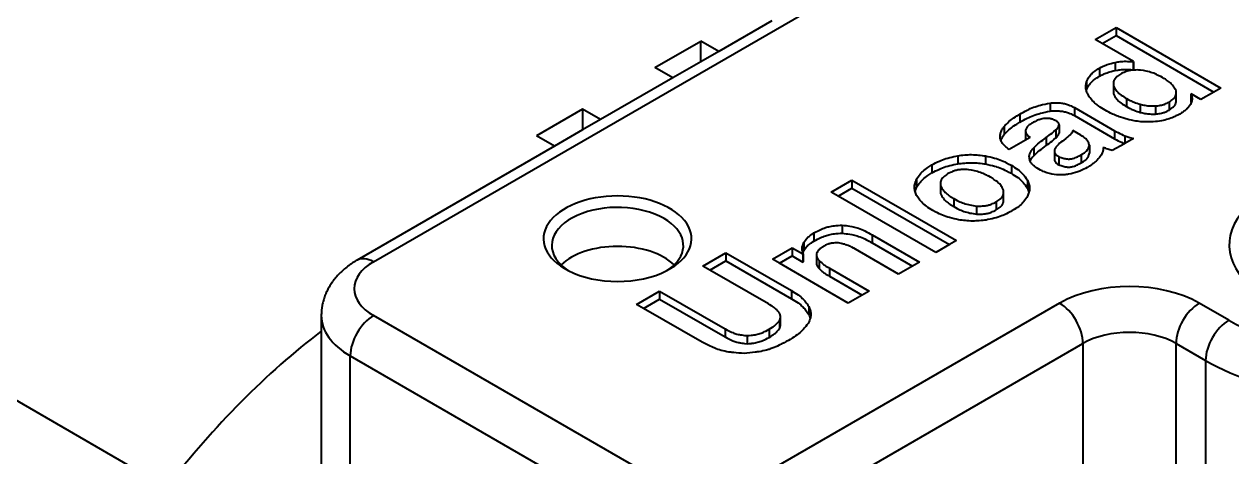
# Model space of a CAD drawing. Header units: millimetres. Extents: x 15 to 415, y 5 to 292.
# Drawn here: x 295.28 to 304.46, y 106.76 to 110.05 of the extents above; entities that cross this region are included whole.
import ezdxf

# ---------------------------------------------------------------- set-up
doc = ezdxf.new("R2010")
doc.units = ezdxf.units.MM
doc.layers.add('Geometries', color=7, linetype='Continuous')

msp = doc.modelspace()

# ---------------------------------------------------------------- linework, layer by layer
at = {"layer": 'Geometries', "linetype": 'Continuous', "lineweight": 40}
for p, q in [((297.9385, 108.24), (302.4293, 110.8327)), ((300.9647, 110.0717), (300.561, 109.8386)), ((303.4212, 109.9285), (303.5794, 110.0199)), ((303.5794, 110.0199), (304.3749, 109.5606)), ((303.5794, 110.0199), (303.5794, 109.9586)), ((300.0757, 109.7156), (300.4248, 109.9172)), ((300.4248, 109.76), (300.4248, 109.9172)), ((300.561, 109.8386), (300.4248, 109.9172)), ((303.4742, 109.8979), (303.4212, 109.9285)), ((303.4742, 109.8979), (303.5794, 109.9586)), ((303.5794, 109.9586), (304.3218, 109.53)), ((300.561, 109.8386), (300.4248, 109.76)), ((303.7109, 109.7613), (303.4742, 109.8979)), ((300.4248, 109.76), (300.2118, 109.637)), ((303.5738, 109.7555), (303.5738, 109.6943)), ((303.7086, 109.76), (303.7109, 109.7613)), ((303.7086, 109.76), (303.7086, 109.6988)), ((303.7109, 109.7613), (303.7109, 109.7)), ((300.2118, 109.637), (299.6634, 109.3204)), ((300.2118, 109.637), (300.0757, 109.7156)), ((303.4524, 109.7111), (303.4524, 109.6499)), ((303.7086, 109.6988), (303.7109, 109.7)), ((303.3539, 109.5413), (303.3549, 109.5466)), ((303.3549, 109.6079), (303.3549, 109.5466)), ((303.5592, 109.594), (303.5592, 109.5328)), ((303.5599, 109.5783), (303.5599, 109.544)), ((303.5599, 109.544), (303.5599, 109.517)), ((304.3749, 109.5606), (304.3218, 109.53)), ((303.3785, 109.4916), (303.3761, 109.4947)), ((303.6585, 109.4802), (303.6585, 109.4189)), ((303.9827, 109.4538), (303.9827, 109.3926)), ((304.0358, 109.463), (304.0358, 109.5242)), ((304.1509, 109.5162), (304.1487, 109.5149)), ((304.1487, 109.5149), (304.1487, 109.4537)), ((304.1487, 109.4537), (304.1502, 109.4491)), ((304.2245, 109.4738), (304.1509, 109.5162)), ((304.3218, 109.53), (304.2245, 109.4738)), ((299.5273, 109.399), (299.1775, 109.197)), ((299.6634, 109.3204), (299.5273, 109.399)), ((299.5273, 109.399), (299.5273, 109.2418)), ((302.8474, 109.3618), (302.8474, 109.3006)), ((303.078, 109.4467), (303.078, 109.3855)), ((303.263, 109.4126), (303.5682, 109.2364)), ((303.263, 109.4126), (303.263, 109.3514)), ((303.7638, 109.4368), (303.7638, 109.3755)), ((303.8791, 109.4242), (303.8791, 109.363)), ((299.6634, 109.3204), (299.5273, 109.2418)), ((302.7287, 109.2676), (302.7287, 109.2064)), ((303.1465, 109.2798), (303.1465, 109.2186)), ((303.263, 109.3514), (303.5682, 109.1752)), ((303.6967, 109.3158), (303.6802, 109.3191)), ((299.3136, 109.1184), (299.1775, 109.197)), ((299.5273, 109.2418), (299.3136, 109.1184)), ((302.8908, 109.2403), (302.8908, 109.179)), ((302.9265, 109.1849), (302.8926, 109.1654)), ((303.0401, 109.1785), (303.0479, 109.1843)), ((303.0479, 109.1843), (303.0479, 109.1231)), ((303.122, 109.2425), (303.122, 109.1813)), ((303.312, 109.2017), (303.2507, 109.237)), ((303.5682, 109.2364), (303.5682, 109.1752)), ((303.6451, 109.1978), (303.6451, 109.1393)), ((303.7109, 109.1772), (303.6451, 109.1393)), ((299.3136, 109.1184), (297.8135, 108.2523)), ((302.8926, 109.1654), (302.7683, 109.0936)), ((302.9543, 109.1058), (302.9543, 109.0446)), ((303.3766, 109.127), (303.3766, 109.0658)), ((303.6425, 109.1377), (303.5504, 109.0846)), ((303.6451, 109.1393), (303.6425, 109.1377)), ((302.3767, 109.0463), (302.3767, 108.9851)), ((302.5878, 109.0447), (302.5878, 108.9835)), ((303.1109, 109.0753), (303.1109, 109.014)), ((303.1438, 109.0389), (303.1438, 108.9777)), ((303.3142, 109.0524), (303.3142, 108.9912)), ((302.1811, 108.9772), (302.1811, 108.9159)), ((302.7839, 108.9739), (302.7839, 108.9127)), ((303.361, 108.9572), (303.3602, 108.9568)), ((301.4146, 108.77), (301.5728, 108.8614)), ((301.5728, 108.8614), (302.3683, 108.4021)), ((301.5728, 108.8614), (301.5728, 108.8001)), ((302.0625, 108.8649), (302.0625, 108.8037)), ((302.2455, 108.833), (302.2455, 108.7718)), ((302.2458, 108.8209), (302.2458, 108.7803)), ((302.9064, 108.8601), (302.9064, 108.7989)), ((301.4676, 108.7394), (301.4146, 108.77)), ((301.4676, 108.7394), (301.5728, 108.8001)), ((302.2101, 108.3108), (301.4676, 108.7394)), ((301.5728, 108.8001), (302.3153, 108.3715)), ((302.2458, 108.7803), (302.2458, 108.7596)), ((302.346, 108.7212), (302.346, 108.6599)), ((302.7256, 108.7122), (302.7256, 108.7735)), ((302.5182, 108.6636), (302.5182, 108.6023)), ((302.6691, 108.6954), (302.6691, 108.6342)), ((302.7883, 108.6266), (302.7792, 108.6218)), ((302.6061, 108.5605), (302.5934, 108.5578)), ((301.2843, 108.4593), (301.2843, 108.3981)), ((301.4993, 108.5192), (301.4993, 108.4579)), ((301.7266, 108.4458), (302.0853, 108.2387)), ((301.7266, 108.4458), (301.7266, 108.3846)), ((301.2068, 108.3857), (301.2068, 108.3245)), ((301.7266, 108.3846), (302.0323, 108.2081)), ((302.3153, 108.3715), (302.2101, 108.3108)), ((302.3683, 108.4021), (302.3153, 108.3715)), ((300.4409, 108.2078), (300.6158, 108.3088)), ((300.6158, 108.3088), (301.1138, 108.0213)), ((300.6158, 108.3088), (300.6158, 108.2476)), ((300.969, 108.2593), (301.1194, 108.3461)), ((301.022, 108.2287), (300.969, 108.2593)), ((301.022, 108.2287), (301.1194, 108.2849)), ((301.1194, 108.3461), (301.1996, 108.2998)), ((301.1194, 108.3461), (301.1194, 108.2849)), ((301.1194, 108.2849), (301.1996, 108.2386)), ((301.1996, 108.2998), (301.2029, 108.3018)), ((301.1996, 108.2998), (301.1996, 108.2386)), ((301.2029, 108.3018), (301.2008, 108.3088)), ((301.2029, 108.3018), (301.2029, 108.2405)), ((301.3036, 108.2913), (301.3036, 108.23)), ((301.9271, 108.1474), (301.6007, 108.3358)), ((300.4939, 108.1772), (300.4409, 108.2078)), ((300.4939, 108.1772), (300.6158, 108.2476)), ((300.9389, 107.9203), (300.4939, 108.1772)), ((300.6158, 108.2476), (301.1138, 107.9601)), ((301.545, 107.9267), (301.022, 108.2287)), ((301.1996, 108.2386), (301.2029, 108.2405)), ((301.3233, 108.2497), (301.3233, 108.1884)), ((301.4035, 108.1911), (301.7032, 108.0181)), ((301.4035, 108.1911), (301.4035, 108.1299)), ((302.0323, 108.2081), (301.9271, 108.1474)), ((302.0853, 108.2387), (302.0323, 108.2081)), ((293.5666, 108.1452), (296.3669, 106.5284)), ((301.4035, 108.1299), (301.6501, 107.9875)), ((299.9373, 107.9171), (300.1122, 108.0181)), ((300.1122, 108.0181), (300.6102, 107.7305)), ((300.1122, 108.0181), (300.1122, 107.9568)), ((301.1138, 108.0213), (301.1138, 107.9601)), ((301.6501, 107.9875), (301.545, 107.9267)), ((301.7032, 108.0181), (301.6501, 107.9875)), ((299.9903, 107.8865), (299.9373, 107.9171)), ((299.9903, 107.8865), (300.1122, 107.9568)), ((300.1122, 107.9568), (300.6102, 107.6693)), ((303.151, 107.9257), (300.8169, 106.5781)), ((301.2458, 107.9007), (301.2458, 107.8395)), ((304.4362, 107.7961), (304.2117, 107.9257)), ((297.542, 107.8317), (297.542, 107.7143)), ((300.1098, 106.5781), (297.9385, 107.8317)), ((300.4353, 107.6296), (299.9903, 107.8865)), ((301.0307, 107.7617), (301.0307, 107.8229)), ((297.542, 107.7143), (297.542, 106.1864)), ((300.6102, 107.7305), (300.6102, 107.6693)), ((300.9433, 107.7273), (300.9433, 107.6661)), ((301.0224, 107.7936), (301.0224, 107.7324)), ((301.2402, 107.772), (301.2338, 107.7636)), ((301.2424, 107.7768), (301.2402, 107.772)), ((300.7784, 107.6791), (300.7784, 107.6179)), ((300.9937, 106.2719), (303.3278, 107.6195)), ((303.3278, 107.6195), (303.3278, 104.6043)), ((304.0349, 107.6195), (304.2594, 107.4899)), ((304.0349, 104.9252), (304.0349, 107.6195)), ((297.7617, 107.5255), (299.933, 106.2719)), ((297.7617, 103.3091), (297.7617, 107.5255)), ((304.2594, 107.4899), (304.2594, 104.7956))]:
    msp.add_line(p, q, dxfattribs=at)
at = {"layer": 'Geometries', "linetype": 'Continuous', "lineweight": 40, "flags": 128}
for points in [[(303.4524, 109.7111), (303.4663, 109.7183), (303.4806, 109.7254), (303.4879, 109.7288), (303.4953, 109.7321), (303.503, 109.7352), (303.5109, 109.7382), (303.5209, 109.7415), (303.5312, 109.7446), (303.5416, 109.7475), (303.5577, 109.7516), (303.5738, 109.7555)], [(303.5738, 109.7555), (303.5919, 109.7583), (303.601, 109.7596), (303.6102, 109.7608), (303.6209, 109.762), (303.6318, 109.7629), (303.6427, 109.7634), (303.6539, 109.7635), (303.6652, 109.7632), (303.6764, 109.7626), (303.6926, 109.7614), (303.7086, 109.76)], [(303.3549, 109.6079), (303.3598, 109.6183), (303.365, 109.6287), (303.3688, 109.6356), (303.3729, 109.6425), (303.3774, 109.6492), (303.3825, 109.6558), (303.3881, 109.6623), (303.3943, 109.6686), (303.4012, 109.6749), (303.4086, 109.6809), (303.4163, 109.6868), (303.4251, 109.693), (303.434, 109.6991), (303.4432, 109.7051), (303.4524, 109.7111)], [(303.3549, 109.5466), (303.3598, 109.5571), (303.365, 109.5675), (303.3688, 109.5744), (303.3729, 109.5812), (303.3774, 109.588), (303.3825, 109.5946), (303.3881, 109.6011), (303.3943, 109.6074), (303.4012, 109.6136), (303.4086, 109.6197), (303.4163, 109.6256), (303.4251, 109.6318), (303.434, 109.6379), (303.4432, 109.6439), (303.4524, 109.6499)], [(303.4524, 109.6499), (303.4663, 109.6571), (303.4806, 109.6642), (303.4879, 109.6676), (303.4953, 109.6708), (303.503, 109.674), (303.5109, 109.6769), (303.5209, 109.6803), (303.5312, 109.6834), (303.5416, 109.6863), (303.5577, 109.6904), (303.5738, 109.6943)], [(303.6128, 109.6661), (303.6048, 109.6605), (303.5969, 109.6549), (303.5893, 109.6492), (303.5838, 109.6447), (303.5787, 109.6401), (303.574, 109.6353), (303.5698, 109.6304), (303.5672, 109.6265), (303.5649, 109.6225), (303.5631, 109.6184), (303.5617, 109.6142), (303.5606, 109.6099), (303.5599, 109.6056), (303.5593, 109.5988), (303.5592, 109.594)], [(303.5738, 109.6943), (303.5919, 109.6971), (303.601, 109.6984), (303.6102, 109.6996), (303.6209, 109.7008), (303.6318, 109.7017), (303.6427, 109.7022), (303.6539, 109.7023), (303.6652, 109.702), (303.6764, 109.7014), (303.6926, 109.7002), (303.7086, 109.6988)], [(303.6548, 109.685), (303.6501, 109.6832), (303.6405, 109.6792), (303.6311, 109.6749), (303.6219, 109.6705), (303.6128, 109.6661)], [(303.7654, 109.697), (303.7529, 109.6973), (303.7404, 109.6975), (303.7279, 109.6974), (303.7184, 109.6972), (303.7089, 109.6966), (303.6995, 109.6958), (303.6902, 109.6946), (303.6832, 109.6933), (303.6763, 109.6917), (303.6696, 109.6899), (303.663, 109.6879), (303.6564, 109.6856), (303.6548, 109.685)], [(303.9326, 109.6397), (303.9188, 109.6471), (303.9049, 109.6544), (303.8955, 109.6591), (303.8858, 109.6637), (303.8758, 109.6681), (303.8656, 109.6723), (303.855, 109.6761), (303.8441, 109.6797), (303.8326, 109.683), (303.8208, 109.6859), (303.8089, 109.6886), (303.7981, 109.6908), (303.7872, 109.6929), (303.7654, 109.697)], [(304.0351, 109.5407), (304.0294, 109.551), (304.0235, 109.5612), (304.0192, 109.568), (304.0145, 109.5748), (304.0094, 109.5814), (304.0041, 109.5875), (303.9982, 109.5935), (303.9918, 109.5993), (303.985, 109.6049), (303.9776, 109.6105), (303.9699, 109.616), (303.9619, 109.6213), (303.9538, 109.6266), (303.9432, 109.6332), (303.9326, 109.6397)], [(303.3501, 109.5676), (303.3502, 109.572), (303.3507, 109.5792), (303.3514, 109.5864), (303.353, 109.5971), (303.3549, 109.6079)], [(303.3539, 109.5413), (303.3533, 109.5434), (303.3517, 109.5505), (303.3506, 109.5577), (303.3502, 109.5649), (303.3501, 109.5676)], [(303.3602, 109.5248), (303.3582, 109.5293), (303.3555, 109.5363), (303.3539, 109.5413)], [(303.5592, 109.594), (303.5593, 109.592), (303.5595, 109.5851), (303.5599, 109.5783)], [(303.5599, 109.5783), (303.5652, 109.5679), (303.5709, 109.5576), (303.575, 109.5507), (303.5795, 109.544), (303.5844, 109.5373), (303.5895, 109.5313), (303.5951, 109.5255), (303.6012, 109.5199), (303.6077, 109.5144), (303.6172, 109.5071), (303.6273, 109.5001), (303.6377, 109.4932), (303.648, 109.4867), (303.6585, 109.4802)], [(303.3761, 109.4947), (303.3703, 109.505), (303.3648, 109.5153), (303.3614, 109.5223), (303.3602, 109.5248)], [(303.4958, 109.3914), (303.4832, 109.3994), (303.4706, 109.4074), (303.4583, 109.4156), (303.4464, 109.424), (303.4392, 109.4293), (303.4323, 109.4347), (303.4257, 109.4403), (303.4194, 109.4459), (303.4133, 109.4518), (303.4076, 109.4577), (303.3992, 109.4668), (303.3913, 109.476), (303.3836, 109.4853), (303.3785, 109.4916)], [(303.5592, 109.5328), (303.5593, 109.5307), (303.5595, 109.5239), (303.5599, 109.517)], [(303.5599, 109.517), (303.5652, 109.5067), (303.5709, 109.4963), (303.575, 109.4895), (303.5795, 109.4827), (303.5844, 109.4761), (303.5895, 109.4701), (303.5951, 109.4643), (303.6012, 109.4586), (303.6077, 109.4531), (303.6172, 109.4459), (303.6273, 109.4388), (303.6377, 109.432), (303.648, 109.4254), (303.6585, 109.4189)], [(303.6585, 109.4802), (303.6723, 109.4728), (303.6863, 109.4657), (303.6935, 109.4622), (303.7009, 109.4589), (303.7085, 109.4556), (303.7162, 109.4526), (303.7278, 109.4483), (303.7396, 109.4444), (303.7517, 109.4405), (303.7638, 109.4368)], [(303.8791, 109.4242), (303.8883, 109.4253), (303.8975, 109.4264), (303.9066, 109.4277), (303.9156, 109.4291), (303.9245, 109.4309), (303.9332, 109.433), (303.9389, 109.4347), (303.9444, 109.4365), (303.9498, 109.4385), (303.9584, 109.4421), (303.9666, 109.4459), (303.9747, 109.4498), (303.9827, 109.4538)], [(303.9827, 109.4538), (303.9907, 109.4593), (303.9986, 109.4649), (304.0063, 109.4707), (304.0118, 109.4751), (304.0169, 109.4798), (304.0216, 109.4846), (304.0257, 109.4895), (304.0283, 109.4933), (304.0305, 109.4973), (304.0322, 109.5013), (304.0336, 109.5054), (304.0346, 109.5096), (304.0351, 109.5127)], [(303.9827, 109.3926), (303.9907, 109.3981), (303.9986, 109.4037), (304.0063, 109.4094), (304.0118, 109.4139), (304.0169, 109.4185), (304.0216, 109.4233), (304.0257, 109.4283), (304.0283, 109.4321), (304.0305, 109.436), (304.0322, 109.44), (304.0336, 109.4442), (304.0346, 109.4484), (304.0352, 109.4526), (304.0358, 109.4593), (304.0358, 109.463)], [(304.0358, 109.5242), (304.0358, 109.5272), (304.0355, 109.5339), (304.0351, 109.5407)], [(304.0351, 109.5127), (304.0352, 109.5139), (304.0358, 109.5205), (304.0358, 109.5242)], [(304.1487, 109.5149), (304.1508, 109.5083), (304.1528, 109.5017), (304.1545, 109.4951), (304.1558, 109.4885), (304.1566, 109.4819), (304.1567, 109.478)], [(304.1567, 109.478), (304.1566, 109.4754), (304.1559, 109.4688), (304.1545, 109.4622), (304.1526, 109.4557), (304.1502, 109.4492), (304.1502, 109.4491)], [(302.7287, 109.2676), (302.7376, 109.2771), (302.7467, 109.2866), (302.7561, 109.296), (302.7659, 109.3052), (302.7747, 109.3128), (302.784, 109.3202), (302.7938, 109.3275), (302.804, 109.3345), (302.8146, 109.3415), (302.8254, 109.3483), (302.8474, 109.3618)], [(302.8474, 109.3618), (302.8615, 109.3697), (302.8757, 109.3775), (302.89, 109.3852), (302.9046, 109.3926), (302.9162, 109.3983), (302.9281, 109.4037), (302.9402, 109.4089), (302.9526, 109.4139), (302.9655, 109.4186), (302.9789, 109.4229), (302.9926, 109.427), (303.0065, 109.4307), (303.0207, 109.4342), (303.0397, 109.4386), (303.0588, 109.4427), (303.078, 109.4467)], [(302.8474, 109.3006), (302.8615, 109.3085), (302.8757, 109.3163), (302.89, 109.3239), (302.9046, 109.3314), (302.9162, 109.337), (302.9281, 109.3425), (302.9402, 109.3477), (302.9526, 109.3526), (302.9655, 109.3573), (302.9789, 109.3617), (302.9926, 109.3657), (303.0065, 109.3695), (303.0207, 109.373), (303.0397, 109.3773), (303.0588, 109.3815), (303.078, 109.3855)], [(303.078, 109.4467), (303.0902, 109.4473), (303.1025, 109.4477), (303.1147, 109.448), (303.127, 109.4481), (303.1392, 109.4479), (303.1476, 109.4476), (303.1559, 109.447), (303.1641, 109.4461), (303.1723, 109.445), (303.1803, 109.4436), (303.1881, 109.4419), (303.196, 109.4399), (303.2036, 109.4376), (303.2111, 109.4351), (303.2183, 109.4324), (303.228, 109.4286), (303.2374, 109.4245), (303.2467, 109.4203), (303.263, 109.4126)], [(303.078, 109.3855), (303.0902, 109.386), (303.1025, 109.3865), (303.1147, 109.3868), (303.127, 109.3869), (303.1392, 109.3867), (303.1476, 109.3863), (303.1559, 109.3857), (303.1641, 109.3849), (303.1723, 109.3838), (303.1803, 109.3824), (303.1881, 109.3807), (303.196, 109.3786), (303.2036, 109.3763), (303.2111, 109.3739), (303.2183, 109.3712), (303.228, 109.3673), (303.2374, 109.3633), (303.2467, 109.3591), (303.263, 109.3514)], [(303.6548, 109.3261), (303.6465, 109.3285), (303.6298, 109.3334), (303.6133, 109.3386), (303.6026, 109.3422), (303.5922, 109.3459), (303.5819, 109.3498), (303.5718, 109.3539), (303.5619, 109.3582), (303.5522, 109.3626), (303.5378, 109.3696), (303.5236, 109.3768), (303.5097, 109.3841), (303.4958, 109.3914)], [(303.6585, 109.4189), (303.6723, 109.4116), (303.6863, 109.4044), (303.6935, 109.401), (303.7009, 109.3976), (303.7085, 109.3944), (303.7162, 109.3913), (303.7278, 109.3871), (303.7396, 109.3831), (303.7517, 109.3793), (303.7638, 109.3755)], [(303.7638, 109.4368), (303.7812, 109.4327), (303.79, 109.4308), (303.7988, 109.4291), (303.8079, 109.4275), (303.8172, 109.4262), (303.8265, 109.4253), (303.8362, 109.4246), (303.8459, 109.4242), (303.8556, 109.4241), (303.8673, 109.4241), (303.8791, 109.4242)], [(303.7638, 109.3755), (303.7812, 109.3715), (303.79, 109.3696), (303.7988, 109.3678), (303.8079, 109.3663), (303.8172, 109.365), (303.8265, 109.364), (303.8362, 109.3634), (303.8459, 109.363), (303.8556, 109.3629), (303.8673, 109.3629), (303.8791, 109.363)], [(303.8791, 109.363), (303.8883, 109.364), (303.8975, 109.3652), (303.9066, 109.3664), (303.9156, 109.3679), (303.9245, 109.3697), (303.9332, 109.3718), (303.9389, 109.3735), (303.9444, 109.3753), (303.9498, 109.3773), (303.9584, 109.3808), (303.9666, 109.3846), (303.9747, 109.3886), (303.9827, 109.3926)], [(304.0629, 109.3625), (304.0489, 109.3553), (304.0347, 109.3482), (304.0251, 109.3436), (304.0152, 109.3391), (304.0052, 109.3348), (303.9948, 109.3307), (303.9841, 109.3269), (303.9731, 109.3235), (303.9615, 109.3203), (303.9497, 109.3175), (303.9376, 109.3149), (303.9234, 109.3122), (303.9091, 109.3098), (303.8947, 109.3074), (303.8802, 109.3052)], [(304.1145, 109.3992), (304.1124, 109.3973), (304.107, 109.3926), (304.1013, 109.3881), (304.0953, 109.3837), (304.0891, 109.3793), (304.0827, 109.375), (304.0762, 109.3708), (304.0629, 109.3625)], [(304.1448, 109.4361), (304.1377, 109.4262), (304.1301, 109.4163), (304.1247, 109.4098), (304.1188, 109.4035), (304.1145, 109.3992)], [(304.1502, 109.4491), (304.1476, 109.4426), (304.1448, 109.4361)], [(302.6997, 109.1941), (302.6997, 109.1958), (302.6999, 109.2025), (302.7005, 109.2091), (302.7016, 109.2157), (302.7034, 109.2223), (302.7057, 109.2289), (302.7087, 109.2354), (302.7121, 109.2419), (302.7159, 109.2484), (302.72, 109.2548), (302.7287, 109.2676)], [(302.7287, 109.2064), (302.7376, 109.2159), (302.7467, 109.2254), (302.7561, 109.2348), (302.7659, 109.244), (302.7747, 109.2516), (302.784, 109.259), (302.7938, 109.2662), (302.804, 109.2733), (302.8146, 109.2802), (302.8254, 109.2871), (302.8474, 109.3006)], [(302.9454, 109.2962), (302.939, 109.2923), (302.9327, 109.2883), (302.9265, 109.2842), (302.9205, 109.28), (302.915, 109.2756), (302.9099, 109.2711), (302.9068, 109.2678), (302.904, 109.2645), (302.9016, 109.2611), (302.8984, 109.256), (302.8957, 109.2508), (302.8932, 109.2455), (302.8908, 109.2403)], [(302.9596, 109.3039), (302.9534, 109.3006), (302.9454, 109.2962)], [(303.0362, 109.33), (303.0275, 109.328), (303.0188, 109.326), (303.0102, 109.3239), (303.0017, 109.3215), (302.9956, 109.3197), (302.9897, 109.3176), (302.9838, 109.3154), (302.9782, 109.313), (302.9697, 109.3091), (302.9615, 109.3049), (302.9596, 109.3039)], [(303.1237, 109.3104), (303.1175, 109.3136), (303.1112, 109.3169), (303.1047, 109.3199), (303.0979, 109.3228), (303.0928, 109.3247), (303.0874, 109.3263), (303.0818, 109.3277), (303.076, 109.3287), (303.0696, 109.3295), (303.0631, 109.3299), (303.0565, 109.3302), (303.0499, 109.3302), (303.0433, 109.3301), (303.0362, 109.33)], [(303.122, 109.2425), (303.1266, 109.2469), (303.131, 109.2514), (303.135, 109.2559), (303.1386, 109.2607), (303.1412, 109.2653), (303.1433, 109.2701), (303.145, 109.2749), (303.1465, 109.2798)], [(303.1465, 109.2798), (303.146, 109.2838), (303.1452, 109.2877), (303.1444, 109.2904), (303.1432, 109.293), (303.1418, 109.2955), (303.1402, 109.2975), (303.1384, 109.2995), (303.1363, 109.3014), (303.134, 109.3032), (303.129, 109.3069), (303.1237, 109.3104)], [(303.6802, 109.3191), (303.6633, 109.3237), (303.6548, 109.3261)], [(303.7851, 109.3036), (303.7802, 109.3039), (303.7678, 109.3049), (303.7555, 109.3062), (303.743, 109.3079), (303.7305, 109.3098), (303.7182, 109.3119), (303.7059, 109.3141), (303.6967, 109.3158)], [(303.8802, 109.3052), (303.8615, 109.3043), (303.8428, 109.3034), (303.8303, 109.3031), (303.8178, 109.3029), (303.8053, 109.3029), (303.7927, 109.3032), (303.7851, 109.3036)], [(302.7003, 109.1759), (302.6998, 109.1859), (302.6997, 109.1941)], [(302.7046, 109.1646), (302.7037, 109.1667), (302.7003, 109.1759)], [(302.7045, 109.1646), (302.7057, 109.1676), (302.7087, 109.1742), (302.7121, 109.1806), (302.7159, 109.1871), (302.72, 109.1936), (302.7287, 109.2064)], [(302.8908, 109.2403), (302.8914, 109.2348), (302.8921, 109.2295), (302.8932, 109.224), (302.8948, 109.2187), (302.8963, 109.2152), (302.8983, 109.2117), (302.9006, 109.2083), (302.9034, 109.205), (302.9065, 109.2017), (302.9099, 109.1984), (302.9139, 109.195), (302.918, 109.1916), (302.9265, 109.1849)], [(302.8908, 109.179), (302.8914, 109.1736), (302.8921, 109.1682), (302.8926, 109.1654)], [(302.9543, 109.1058), (302.9648, 109.116), (302.9754, 109.1262), (302.9864, 109.1363), (302.9979, 109.1462), (303.01, 109.1559), (303.0224, 109.1654), (303.0351, 109.1749), (303.0401, 109.1785)], [(303.0479, 109.1843), (303.0596, 109.1928), (303.0711, 109.2013), (303.0824, 109.2099), (303.0935, 109.2187), (303.1079, 109.2305), (303.122, 109.2425)], [(303.0479, 109.1231), (303.0596, 109.1316), (303.0711, 109.1401), (303.0824, 109.1487), (303.0935, 109.1574), (303.1079, 109.1693), (303.122, 109.1813)], [(303.122, 109.1813), (303.1265, 109.1856), (303.1309, 109.1901), (303.1349, 109.1946), (303.1384, 109.1992), (303.1412, 109.2039), (303.1433, 109.2087), (303.145, 109.2136), (303.1465, 109.2186)], [(303.2334, 109.2084), (303.2236, 109.1992), (303.2134, 109.1901), (303.206, 109.1839), (303.1984, 109.1778), (303.1827, 109.1656)], [(303.2507, 109.237), (303.2496, 109.2332), (303.2484, 109.2295), (303.2468, 109.2257), (303.2448, 109.222), (303.2424, 109.2185), (303.2396, 109.2151), (303.2366, 109.2118), (303.2334, 109.2084)], [(303.3603, 109.1642), (303.3581, 109.1668), (303.354, 109.1712), (303.3494, 109.1755), (303.3438, 109.1801), (303.3379, 109.1846), (303.3317, 109.189), (303.3219, 109.1954), (303.312, 109.2017)], [(303.5682, 109.2364), (303.5817, 109.2289), (303.5954, 109.2215), (303.6074, 109.2153), (303.6198, 109.2093), (303.6324, 109.2035), (303.6451, 109.1978)], [(303.5682, 109.1752), (303.5817, 109.1676), (303.5954, 109.1602), (303.6074, 109.1541), (303.6198, 109.1481), (303.6324, 109.1423), (303.6425, 109.1377)], [(303.6451, 109.1978), (303.6526, 109.1947), (303.6602, 109.1916), (303.6679, 109.1886), (303.6759, 109.1859), (303.6843, 109.1834), (303.693, 109.1811), (303.7019, 109.1791), (303.7109, 109.1772)], [(302.7683, 109.0936), (302.7584, 109.1007), (302.7488, 109.108), (302.7426, 109.1129), (302.7366, 109.118), (302.731, 109.1231), (302.7258, 109.1285), (302.7211, 109.134), (302.7171, 109.1396), (302.7134, 109.1455), (302.7103, 109.1515), (302.7075, 109.1576), (302.7046, 109.1646)], [(302.9198, 109.0434), (302.9228, 109.0541), (302.9246, 109.0594), (302.9265, 109.0647), (302.9288, 109.07), (302.9315, 109.0753), (302.9346, 109.0805), (302.9381, 109.0856), (302.9419, 109.0907), (302.9459, 109.0958), (302.9543, 109.1058)], [(302.9543, 109.0446), (302.9648, 109.0548), (302.9754, 109.065), (302.9864, 109.075), (302.9979, 109.0849), (303.01, 109.0946), (303.0224, 109.1042), (303.0351, 109.1137), (303.0479, 109.1231)], [(303.1259, 109.1155), (303.1223, 109.1106), (303.1189, 109.1057), (303.1159, 109.1007), (303.1146, 109.0981), (303.1135, 109.0955), (303.1125, 109.0922), (303.1118, 109.0888), (303.1113, 109.0855), (303.111, 109.0804), (303.1109, 109.0753)], [(303.1827, 109.1656), (303.1714, 109.157), (303.1603, 109.1483), (303.151, 109.1404), (303.1422, 109.1322), (303.134, 109.1239), (303.1259, 109.1155)], [(303.3142, 109.0524), (303.3268, 109.0604), (303.333, 109.0645), (303.339, 109.0687), (303.3447, 109.073), (303.3501, 109.0775), (303.3551, 109.0821), (303.3597, 109.0871), (303.3636, 109.0923), (303.3668, 109.0976), (303.3691, 109.1024), (303.3711, 109.1072), (303.3727, 109.1121), (303.3748, 109.1196), (303.3766, 109.127)], [(303.3766, 109.127), (303.3734, 109.1377), (303.3716, 109.143), (303.3695, 109.1483), (303.3673, 109.153), (303.3647, 109.1577), (303.3617, 109.1622), (303.3603, 109.1642)], [(303.4836, 109.1103), (303.4826, 109.0995), (303.482, 109.0941), (303.4812, 109.0887), (303.4801, 109.0833), (303.4788, 109.078), (303.4771, 109.0726), (303.4751, 109.0673), (303.4722, 109.0613), (303.469, 109.0553), (303.4654, 109.0494), (303.4596, 109.0406), (303.4535, 109.0318)], [(303.5504, 109.0846), (303.5416, 109.0873), (303.5329, 109.0901), (303.5242, 109.093), (303.5157, 109.0961), (303.5074, 109.0994), (303.4994, 109.1029), (303.4914, 109.1066), (303.4836, 109.1103)], [(302.1811, 108.9772), (302.195, 108.9845), (302.209, 108.9917), (302.2232, 108.9987), (302.2378, 109.0056), (302.2495, 109.0107), (302.2616, 109.0155), (302.2741, 109.0201), (302.2869, 109.0244), (302.3014, 109.0286), (302.3161, 109.0326), (302.331, 109.0362), (302.3461, 109.0397), (302.3614, 109.043), (302.3767, 109.0463)], [(302.3767, 109.0463), (302.3899, 109.0479), (302.4031, 109.0494), (302.4164, 109.0508), (302.4296, 109.0521), (302.4428, 109.0531), (302.456, 109.0539), (302.4692, 109.0543), (302.4824, 109.0544), (302.4956, 109.0541), (302.5088, 109.0535), (302.522, 109.0525), (302.5352, 109.0512), (302.5483, 109.0498), (302.5615, 109.0482), (302.5746, 109.0465), (302.5878, 109.0447)], [(302.3767, 108.9851), (302.3899, 108.9866), (302.4031, 108.9882), (302.4164, 108.9896), (302.4296, 108.9908), (302.4428, 108.9919), (302.456, 108.9926), (302.4692, 108.9931), (302.4824, 108.9932), (302.4956, 108.9929), (302.5088, 108.9922), (302.522, 108.9912), (302.5352, 108.99), (302.5483, 108.9885), (302.5615, 108.9869), (302.5746, 108.9852), (302.5878, 108.9835)], [(302.5878, 109.0447), (302.6053, 109.0408), (302.6226, 109.0367), (302.6399, 109.0325), (302.657, 109.0279), (302.6707, 109.0239), (302.6842, 109.0196), (302.6974, 109.0149), (302.7103, 109.0098), (302.7231, 109.0043), (302.7357, 108.9985), (302.742, 108.9955)], [(302.742, 108.9955), (302.7479, 108.9926), (302.766, 108.9833), (302.7839, 108.9739)], [(302.9273, 109.0054), (302.9271, 109.006), (302.9251, 109.0121), (302.9235, 109.0183), (302.9223, 109.0245), (302.9209, 109.034), (302.9198, 109.0434)], [(302.9273, 109.0054), (302.9288, 109.0088), (302.9315, 109.014), (302.9346, 109.0192), (302.9381, 109.0243), (302.9419, 109.0295), (302.9459, 109.0345), (302.9543, 109.0446)], [(302.9596, 108.9665), (302.9559, 108.9694), (302.9495, 108.9749), (302.9445, 108.9796), (302.94, 108.9845), (302.9359, 108.9895), (302.9324, 108.9949), (302.9295, 109.0004), (302.9273, 109.0054)], [(303.1109, 109.0753), (303.1129, 109.07), (303.1152, 109.0648), (303.1173, 109.061), (303.1199, 109.0574), (303.1232, 109.0538), (303.1271, 109.0504), (303.131, 109.0474), (303.1351, 109.0445), (303.1438, 109.0389)], [(303.1109, 109.014), (303.1129, 109.0088), (303.1151, 109.0037), (303.1173, 108.9999), (303.1199, 108.9962), (303.1232, 108.9926), (303.1271, 108.9891), (303.131, 108.9862), (303.1351, 108.9833), (303.1438, 108.9777)], [(303.1438, 109.0389), (303.1529, 109.0358), (303.162, 109.0328), (303.1713, 109.0299), (303.1785, 109.0279), (303.1858, 109.0259), (303.1932, 109.0242), (303.2008, 109.0228), (303.2062, 109.0221), (303.2117, 109.0215), (303.2173, 109.0211), (303.2228, 109.0211), (303.2284, 109.0213), (303.2352, 109.022), (303.242, 109.0231), (303.2485, 109.0245), (303.2548, 109.0262), (303.2629, 109.0288), (303.2707, 109.0317), (303.2783, 109.0348), (303.2856, 109.0381), (303.2953, 109.0427), (303.3048, 109.0476), (303.3142, 109.0524)], [(303.1438, 108.9777), (303.1529, 108.9746), (303.162, 108.9716), (303.1713, 108.9687), (303.1785, 108.9666), (303.1858, 108.9647), (303.1932, 108.963), (303.2008, 108.9616), (303.2062, 108.9608), (303.2117, 108.9602), (303.2173, 108.9599), (303.2228, 108.9598), (303.2284, 108.9601), (303.2352, 108.9607), (303.242, 108.9618), (303.2485, 108.9632), (303.2548, 108.9649), (303.2629, 108.9675), (303.2707, 108.9704), (303.2783, 108.9736), (303.2856, 108.9768), (303.2953, 108.9815), (303.3048, 108.9863), (303.3142, 108.9912)], [(303.3142, 108.9912), (303.3268, 108.9992), (303.333, 109.0033), (303.339, 109.0075), (303.3447, 109.0118), (303.3501, 109.0162), (303.3551, 109.0209), (303.3597, 109.0259), (303.3636, 109.031), (303.3668, 109.0364), (303.3691, 109.0412), (303.3711, 109.046), (303.3727, 109.0509), (303.3748, 109.0583), (303.3766, 109.0658)], [(303.4535, 109.0318), (303.4442, 109.0218), (303.4347, 109.0119), (303.428, 109.0053), (303.421, 108.9989), (303.4136, 108.9926), (303.4076, 108.9879), (303.4014, 108.9834), (303.395, 108.9789), (303.3884, 108.9745), (303.3785, 108.9681)], [(302.0625, 108.8649), (302.069, 108.8751), (302.0757, 108.8852), (302.0827, 108.8952), (302.0903, 108.9051), (302.0967, 108.9127), (302.1036, 108.9201), (302.1111, 108.9273), (302.1192, 108.9344), (302.1287, 108.9419), (302.1386, 108.9492), (302.1489, 108.9563), (302.1649, 108.9668), (302.1811, 108.9772)], [(302.0625, 108.8037), (302.069, 108.8138), (302.0757, 108.824), (302.0827, 108.834), (302.0903, 108.8439), (302.0967, 108.8515), (302.1036, 108.8588), (302.1111, 108.8661), (302.1192, 108.8731), (302.1287, 108.8806), (302.1386, 108.8879), (302.1489, 108.895), (302.1649, 108.9056), (302.1811, 108.9159)], [(302.1811, 108.9159), (302.195, 108.9232), (302.209, 108.9304), (302.2232, 108.9375), (302.2378, 108.9443), (302.2495, 108.9494), (302.2616, 108.9543), (302.2741, 108.9589), (302.2869, 108.9631), (302.3014, 108.9674), (302.3161, 108.9713), (302.331, 108.975), (302.3461, 108.9785), (302.3614, 108.9818), (302.3767, 108.9851)], [(302.2992, 108.9077), (302.2912, 108.9021), (302.2834, 108.8965), (302.2758, 108.8908), (302.2703, 108.8863), (302.2651, 108.8817), (302.2605, 108.8769), (302.2563, 108.872), (302.2537, 108.8681), (302.2515, 108.8642), (302.2497, 108.8602), (302.2482, 108.856), (302.2472, 108.8518), (302.2464, 108.8476), (302.2457, 108.8409), (302.2455, 108.8342), (302.2455, 108.833)], [(302.4602, 108.9402), (302.4477, 108.9406), (302.4353, 108.941), (302.4228, 108.9411), (302.4132, 108.941), (302.4037, 108.9406), (302.3943, 108.9399), (302.3849, 108.9389), (302.378, 108.9378), (302.3712, 108.9365), (302.3646, 108.9349), (302.3579, 108.933), (302.3514, 108.9309), (302.3451, 108.9287), (302.3371, 108.9255), (302.3292, 108.9222), (302.3216, 108.9187), (302.3103, 108.9132), (302.2992, 108.9077)], [(302.5746, 108.9083), (302.5688, 108.9108), (302.5589, 108.9149), (302.5487, 108.9186), (302.5382, 108.9221), (302.5274, 108.9253), (302.5161, 108.9282), (302.5046, 108.931), (302.493, 108.9335), (302.4814, 108.936), (302.4602, 108.9402)], [(302.5838, 108.9041), (302.5787, 108.9065), (302.5746, 108.9083)], [(302.6061, 108.893), (302.5979, 108.8972), (302.5884, 108.9019), (302.5838, 108.9041)], [(302.5878, 108.9835), (302.6053, 108.9795), (302.6226, 108.9755), (302.6399, 108.9712), (302.657, 108.9667), (302.6678, 108.9636)], [(302.6678, 108.9636), (302.6707, 108.9627), (302.6801, 108.9597)], [(302.6801, 108.9597), (302.6842, 108.9584), (302.6974, 108.9536), (302.7103, 108.9486), (302.7231, 108.9431), (302.7357, 108.9373), (302.7479, 108.9313), (302.766, 108.9221), (302.7839, 108.9127)], [(302.7839, 108.9739), (302.7965, 108.966), (302.809, 108.9579), (302.8213, 108.9497), (302.8332, 108.9413), (302.8425, 108.9343), (302.8513, 108.9271), (302.8597, 108.9196), (302.8674, 108.9119), (302.8749, 108.9036), (302.8819, 108.8951), (302.8884, 108.8865), (302.8976, 108.8733), (302.9064, 108.8601)], [(302.7839, 108.9127), (302.7965, 108.9047), (302.809, 108.8967), (302.8213, 108.8885), (302.8332, 108.8801), (302.8425, 108.873), (302.8513, 108.8658), (302.8597, 108.8584), (302.8674, 108.8507), (302.8749, 108.8423), (302.8819, 108.8338), (302.8884, 108.8252), (302.8976, 108.8121), (302.9064, 108.7989)], [(302.9922, 108.9437), (302.9809, 108.9512), (302.9699, 108.9588), (302.9628, 108.964), (302.9596, 108.9665)], [(303.1098, 108.9035), (303.092, 108.907), (303.0832, 108.9089), (303.0745, 108.9108), (303.0643, 108.9134), (303.0544, 108.9162), (303.0448, 108.9193), (303.0353, 108.9229), (303.0262, 108.9268), (303.0174, 108.9309), (303.0047, 108.9372), (302.9922, 108.9437)], [(303.2373, 108.909), (303.2194, 108.9058), (303.2104, 108.9044), (303.2012, 108.9031), (303.192, 108.902), (303.1826, 108.9011), (303.1731, 108.9005), (303.1634, 108.9003), (303.1536, 108.9005), (303.1439, 108.9009), (303.1353, 108.9014), (303.1268, 108.902), (303.1098, 108.9035)], [(303.3602, 108.9568), (303.3475, 108.95), (303.3337, 108.9429), (303.3243, 108.9383), (303.3146, 108.9339), (303.3047, 108.9297), (303.2967, 108.9267), (303.2886, 108.9238), (303.2804, 108.9211), (303.2719, 108.9186), (303.2547, 108.9137), (303.2373, 108.909)], [(303.3785, 108.9681), (303.3748, 108.9658), (303.361, 108.9572)], [(302.0483, 108.8056), (302.0485, 108.8116), (302.0493, 108.8192), (302.0507, 108.8269), (302.0525, 108.8345), (302.0547, 108.8421), (302.0571, 108.8497), (302.0598, 108.8573), (302.0625, 108.8649)], [(302.2455, 108.833), (302.2455, 108.8276), (302.2458, 108.8209)], [(302.2458, 108.8209), (302.251, 108.8105), (302.2565, 108.8001), (302.2606, 108.7933), (302.265, 108.7865), (302.2699, 108.7798), (302.2753, 108.7733), (302.2814, 108.7669), (302.2881, 108.7608), (302.2955, 108.7547), (302.3033, 108.7488), (302.3085, 108.7452)], [(302.6257, 108.8826), (302.6119, 108.8899), (302.6061, 108.893)], [(302.7254, 108.7839), (302.7201, 108.7943), (302.7145, 108.8046), (302.7104, 108.8114), (302.7059, 108.8182), (302.7009, 108.8249), (302.6954, 108.8314), (302.6892, 108.8377), (302.6825, 108.8438), (302.6751, 108.8498), (302.6673, 108.8557), (302.6591, 108.8614), (302.6509, 108.8668), (302.6426, 108.8721), (302.6257, 108.8826)], [(302.9064, 108.8601), (302.9094, 108.8525), (302.9122, 108.8449), (302.9148, 108.8372), (302.9172, 108.8296), (302.9192, 108.822), (302.9208, 108.8144), (302.9218, 108.8068), (302.9222, 108.7992), (302.9222, 108.7988)], [(302.0531, 108.7754), (302.0515, 108.7813), (302.0499, 108.7889), (302.0488, 108.7964), (302.0483, 108.804), (302.0483, 108.8056)], [(302.0531, 108.7754), (302.0547, 108.7808), (302.0571, 108.7885), (302.0598, 108.7961), (302.0625, 108.8037)], [(302.0647, 108.7433), (302.0617, 108.7509), (302.0588, 108.7585), (302.0561, 108.7661), (302.0536, 108.7737), (302.0531, 108.7754)], [(302.1505, 108.654), (302.1504, 108.654), (302.1384, 108.6624), (302.129, 108.6695), (302.12, 108.6768), (302.1116, 108.6844), (302.1037, 108.6922), (302.0963, 108.7004), (302.0893, 108.7088), (302.0828, 108.7173), (302.0736, 108.7303), (302.0647, 108.7433)], [(302.2455, 108.7718), (302.2455, 108.7663), (302.2458, 108.7596)], [(302.2458, 108.7596), (302.251, 108.7492), (302.2565, 108.7389), (302.2606, 108.732), (302.265, 108.7252), (302.2676, 108.7216)], [(302.2676, 108.7216), (302.2699, 108.7186), (302.2753, 108.712), (302.2814, 108.7057), (302.2881, 108.6996), (302.2955, 108.6935), (302.3033, 108.6876), (302.3114, 108.6819), (302.3199, 108.6763), (302.3285, 108.6708), (302.346, 108.6599)], [(302.3085, 108.7452), (302.3114, 108.7431), (302.3199, 108.7375), (302.3285, 108.732), (302.346, 108.7212)], [(302.346, 108.7212), (302.3597, 108.7137), (302.3736, 108.7064), (302.383, 108.7017), (302.3927, 108.6971), (302.4026, 108.6927), (302.4128, 108.6885), (302.4234, 108.6846), (302.4343, 108.681), (302.4458, 108.6777), (302.4576, 108.6748), (302.4697, 108.6722), (302.4817, 108.6698), (302.4938, 108.6677), (302.5182, 108.6636)], [(302.6691, 108.6954), (302.6767, 108.7006), (302.6842, 108.7058), (302.6915, 108.7111), (302.6984, 108.7165), (302.7028, 108.7203), (302.707, 108.7242), (302.7108, 108.7282), (302.7142, 108.7324), (302.7172, 108.7366), (302.7196, 108.7409), (302.7215, 108.7453), (302.7229, 108.7497), (302.724, 108.7541), (302.7247, 108.7585), (302.7253, 108.7646), (302.7254, 108.7665)], [(302.7256, 108.7735), (302.7255, 108.7768), (302.7254, 108.7839)], [(302.7254, 108.7665), (302.7256, 108.7707), (302.7256, 108.7735)], [(302.907, 108.7382), (302.9004, 108.7281), (302.8936, 108.718), (302.8864, 108.708), (302.8787, 108.6981), (302.8722, 108.6904), (302.8651, 108.6829), (302.8574, 108.6756), (302.8491, 108.6685), (302.8397, 108.6612), (302.83, 108.654), (302.8199, 108.647), (302.817, 108.6451)], [(302.9064, 108.7989), (302.9094, 108.7912), (302.9122, 108.7836), (302.9148, 108.776), (302.9172, 108.7684), (302.9173, 108.768)], [(302.9173, 108.768), (302.9152, 108.7611), (302.9126, 108.7534), (302.9098, 108.7458), (302.907, 108.7382)], [(302.9222, 108.7988), (302.9219, 108.7915), (302.9209, 108.7839), (302.9194, 108.7763), (302.9175, 108.7687), (302.9173, 108.768)], [(302.1878, 108.6298), (302.1752, 108.6378), (302.1626, 108.6459), (302.1505, 108.654)], [(302.3834, 108.5594), (302.3659, 108.5633), (302.3485, 108.5673), (302.3312, 108.5716), (302.3141, 108.5761), (302.3005, 108.58), (302.2871, 108.5843), (302.274, 108.589), (302.2613, 108.594), (302.2485, 108.5995), (302.236, 108.6053), (302.2237, 108.6112), (302.2057, 108.6204), (302.1878, 108.6298)], [(302.346, 108.6599), (302.3597, 108.6525), (302.3736, 108.6452), (302.383, 108.6405), (302.3927, 108.6358), (302.4026, 108.6314), (302.4128, 108.6272), (302.4234, 108.6233), (302.4343, 108.6197), (302.4458, 108.6165), (302.4576, 108.6136), (302.4697, 108.611), (302.4817, 108.6086), (302.4938, 108.6064), (302.5182, 108.6023)], [(302.5182, 108.6636), (302.5307, 108.6635), (302.5432, 108.6636), (302.5557, 108.6638), (302.5652, 108.6643), (302.5746, 108.6649), (302.584, 108.6659), (302.5932, 108.6673), (302.6001, 108.6686), (302.6069, 108.6702), (302.6134, 108.672), (302.62, 108.6741), (302.6263, 108.6763), (302.6326, 108.6787), (302.642, 108.6826), (302.6512, 108.6868), (302.6602, 108.6911), (302.6691, 108.6954)], [(302.5182, 108.6023), (302.5307, 108.6023), (302.5432, 108.6023), (302.5557, 108.6026), (302.5652, 108.603), (302.5746, 108.6037), (302.584, 108.6047), (302.5932, 108.606), (302.6001, 108.6074), (302.6069, 108.609), (302.6134, 108.6108), (302.62, 108.6128), (302.6263, 108.6151), (302.6326, 108.6175), (302.642, 108.6214), (302.6512, 108.6255), (302.6602, 108.6298), (302.6691, 108.6342)], [(302.6691, 108.6342), (302.6767, 108.6393), (302.6842, 108.6445), (302.6915, 108.6498), (302.6984, 108.6553), (302.7028, 108.6591), (302.707, 108.663), (302.7108, 108.667), (302.7142, 108.6711), (302.7172, 108.6754), (302.7196, 108.6797), (302.7215, 108.684), (302.7229, 108.6884), (302.724, 108.6929), (302.7247, 108.6973), (302.7253, 108.7034), (302.7256, 108.7095), (302.7256, 108.7122)], [(302.817, 108.6451), (302.8043, 108.6368), (302.7883, 108.6266)], [(302.5934, 108.5578), (302.5802, 108.5562), (302.567, 108.5547), (302.5539, 108.5534), (302.5407, 108.5521), (302.5276, 108.5511), (302.5144, 108.5504), (302.5013, 108.5499), (302.4882, 108.5498), (302.475, 108.5501), (302.4619, 108.5508), (302.4488, 108.5517), (302.4357, 108.553), (302.4226, 108.5544), (302.4095, 108.556), (302.3964, 108.5576), (302.3834, 108.5594)], [(302.7792, 108.6218), (302.7745, 108.6193), (302.7605, 108.6121), (302.7463, 108.605), (302.7317, 108.5982), (302.7201, 108.5931), (302.7081, 108.5883), (302.6957, 108.5838), (302.683, 108.5796), (302.6686, 108.5753), (302.6539, 108.5714), (302.639, 108.5678), (302.6239, 108.5643), (302.6086, 108.561), (302.6061, 108.5605)], [(301.2068, 108.3857), (301.2133, 108.3956), (301.2202, 108.4054), (301.2252, 108.4119), (301.2306, 108.4183), (301.2366, 108.4245), (301.2417, 108.4291), (301.2471, 108.4337), (301.2529, 108.4381), (301.2588, 108.4425), (301.265, 108.4468), (301.2714, 108.451), (301.2843, 108.4593)], [(301.2843, 108.4593), (301.298, 108.4667), (301.3119, 108.474), (301.3213, 108.4787), (301.331, 108.4834), (301.3408, 108.4878), (301.3509, 108.4921), (301.3613, 108.4962), (301.372, 108.4999), (301.3805, 108.5025), (301.3892, 108.5049), (301.3981, 108.5071), (301.4071, 108.509), (301.4183, 108.511), (301.4296, 108.5127), (301.441, 108.5141), (301.4525, 108.5154), (301.468, 108.5168), (301.4836, 108.518), (301.4993, 108.5192)], [(301.2843, 108.3981), (301.298, 108.4055), (301.3119, 108.4127), (301.3213, 108.4175), (301.331, 108.4221), (301.3408, 108.4266), (301.3509, 108.4309), (301.3613, 108.4349), (301.372, 108.4387), (301.3805, 108.4413), (301.3892, 108.4437), (301.3981, 108.4459), (301.4071, 108.4478), (301.4183, 108.4498), (301.4296, 108.4515), (301.441, 108.4529), (301.4525, 108.4541), (301.468, 108.4556), (301.4836, 108.4568), (301.4993, 108.4579)], [(301.4993, 108.5192), (301.514, 108.5172), (301.5286, 108.5151), (301.5431, 108.513), (301.5574, 108.5106), (301.5715, 108.5081), (301.5825, 108.5058), (301.5932, 108.5034), (301.6037, 108.5007), (301.6139, 108.4978), (301.624, 108.4946), (301.6364, 108.4901), (301.6485, 108.4853), (301.6603, 108.4802), (301.6718, 108.4748), (301.6832, 108.4692), (301.6978, 108.4616), (301.7122, 108.4538), (301.7266, 108.4458)], [(301.4993, 108.4579), (301.514, 108.4559), (301.5286, 108.4539), (301.5431, 108.4517), (301.5574, 108.4494), (301.5715, 108.4468), (301.5825, 108.4446), (301.5932, 108.4422), (301.6037, 108.4395), (301.6139, 108.4365), (301.624, 108.4333), (301.6364, 108.4289), (301.6485, 108.4241), (301.6603, 108.419), (301.6718, 108.4136), (301.6832, 108.4079), (301.6978, 108.4003), (301.7047, 108.3966)], [(301.1949, 108.3411), (301.195, 108.3439), (301.1957, 108.3509), (301.1971, 108.3578), (301.199, 108.3648), (301.2014, 108.3718), (301.204, 108.3787), (301.2068, 108.3857)], [(301.2068, 108.3245), (301.2133, 108.3344), (301.2202, 108.3442), (301.2252, 108.3507), (301.2306, 108.357), (301.2366, 108.3632), (301.2417, 108.3679), (301.2471, 108.3724), (301.2529, 108.3769), (301.2588, 108.3812), (301.265, 108.3855), (301.2714, 108.3897), (301.2843, 108.3981)], [(301.3589, 108.3584), (301.3525, 108.3544), (301.3462, 108.3504), (301.34, 108.3463), (301.3341, 108.3421), (301.3296, 108.3386), (301.3254, 108.3349), (301.3215, 108.3311), (301.318, 108.327), (301.3149, 108.3229), (301.3122, 108.3186), (301.3081, 108.3112), (301.3043, 108.3037)], [(301.3829, 108.3702), (301.3801, 108.3689), (301.3729, 108.3655), (301.3659, 108.362), (301.3589, 108.3584)], [(301.4709, 108.3838), (301.4615, 108.3838), (301.4521, 108.3837), (301.4427, 108.3835), (301.4334, 108.383), (301.4256, 108.3822), (301.418, 108.3812), (301.4129, 108.3802), (301.4078, 108.379), (301.403, 108.3777), (301.397, 108.3758), (301.3912, 108.3736), (301.3856, 108.3714), (301.3829, 108.3702)], [(301.5006, 108.3774), (301.4994, 108.3777), (301.49, 108.3798), (301.4709, 108.3838)], [(301.5853, 108.3444), (301.5733, 108.3508), (301.5638, 108.3556), (301.5539, 108.3602), (301.5437, 108.3645), (301.5354, 108.3676), (301.5268, 108.3704), (301.5179, 108.373), (301.5088, 108.3754), (301.5006, 108.3774)], [(301.7047, 108.3966), (301.7122, 108.3925), (301.7266, 108.3846)], [(301.2008, 108.3088), (301.2008, 108.3088), (301.1988, 108.3158), (301.1971, 108.3228), (301.1958, 108.3299), (301.195, 108.3369), (301.1949, 108.3411)], [(301.2008, 108.3088), (301.2014, 108.3105), (301.204, 108.3175), (301.2068, 108.3245)], [(301.3043, 108.3037), (301.3039, 108.2983), (301.3036, 108.2929), (301.3036, 108.2913)], [(301.3036, 108.2913), (301.3037, 108.2874), (301.3043, 108.2825)], [(301.3043, 108.2825), (301.3044, 108.282), (301.3057, 108.2766), (301.3079, 108.2713), (301.3109, 108.266), (301.3144, 108.2608), (301.3187, 108.2552), (301.3233, 108.2497)], [(301.6007, 108.3358), (301.5871, 108.3434), (301.5853, 108.3444)], [(297.8135, 108.2523), (297.8079, 108.2491), (297.7983, 108.2434), (297.7889, 108.2375), (297.7796, 108.2315), (297.7704, 108.2254), (297.7614, 108.2191), (297.7526, 108.2128), (297.7438, 108.2063), (297.7353, 108.1997), (297.7269, 108.193), (297.7187, 108.1862), (297.7106, 108.1793), (297.7027, 108.1723), (297.695, 108.1652), (297.6875, 108.158), (297.6801, 108.1507), (297.673, 108.1433), (297.666, 108.1359), (297.6592, 108.1283), (297.6526, 108.1207), (297.6461, 108.113), (297.6399, 108.1052), (297.6339, 108.0973), (297.628, 108.0894), (297.6224, 108.0814), (297.6169, 108.0733), (297.6116, 108.0652), (297.6065, 108.057), (297.6016, 108.0488), (297.5969, 108.0405), (297.5924, 108.0322), (297.5881, 108.0238), (297.584, 108.0153), (297.5801, 108.0068), (297.5763, 107.9983), (297.5728, 107.9897), (297.5695, 107.9811), (297.5663, 107.9724), (297.5633, 107.9637), (297.5606, 107.955), (297.558, 107.9463), (297.5556, 107.9375), (297.5534, 107.9287), (297.5514, 107.9198), (297.5496, 107.911), (297.548, 107.9021), (297.5466, 107.8932), (297.5454, 107.8843), (297.5443, 107.8754), (297.5435, 107.8665), (297.5428, 107.8576), (297.5424, 107.8486), (297.5421, 107.8397), (297.542, 107.8317)], [(301.3036, 108.23), (301.3037, 108.2262), (301.3044, 108.2208), (301.3057, 108.2154), (301.3079, 108.2101), (301.3109, 108.2048), (301.3144, 108.1996), (301.3187, 108.194), (301.3233, 108.1884)], [(301.3233, 108.2497), (301.3333, 108.2405), (301.3436, 108.2315), (301.349, 108.227), (301.3546, 108.2227), (301.3604, 108.2184), (301.3663, 108.2142), (301.3753, 108.2083), (301.3846, 108.2025), (301.394, 108.1968), (301.4035, 108.1911)], [(301.3233, 108.1884), (301.3333, 108.1793), (301.3436, 108.1702), (301.349, 108.1658), (301.3546, 108.1614), (301.3604, 108.1572), (301.3663, 108.153), (301.3753, 108.1471), (301.3846, 108.1413), (301.394, 108.1355), (301.4035, 108.1299)], [(301.1138, 108.0213), (301.1265, 108.0133), (301.1391, 108.0053), (301.1515, 107.9972), (301.1635, 107.9889), (301.1739, 107.9813), (301.1839, 107.9735), (301.1902, 107.9681), (301.1962, 107.9626), (301.202, 107.9571), (301.2084, 107.9503), (301.2144, 107.9434), (301.2201, 107.9365), (301.2256, 107.9294), (301.2325, 107.9199), (301.2392, 107.9103), (301.2458, 107.9007)], [(301.0196, 107.855), (301.0112, 107.8647), (301.0068, 107.8695), (301.0023, 107.8742), (300.9977, 107.8789), (300.9927, 107.8835), (300.9874, 107.888), (300.9819, 107.8924), (300.9752, 107.8973), (300.9683, 107.9021), (300.9611, 107.9067), (300.9501, 107.9135), (300.9389, 107.9203)], [(301.1138, 107.9601), (301.1265, 107.9521), (301.1391, 107.9441), (301.1515, 107.9359), (301.1635, 107.9276), (301.1739, 107.9201), (301.1839, 107.9122), (301.1902, 107.9069), (301.1962, 107.9014), (301.202, 107.8958), (301.2084, 107.8891), (301.2144, 107.8822), (301.2201, 107.8752), (301.2256, 107.8682), (301.2325, 107.8587), (301.2392, 107.8491), (301.2458, 107.8395)], [(301.2458, 107.9007), (301.2497, 107.8901), (301.2534, 107.8795), (301.2556, 107.8724), (301.2575, 107.8652), (301.2591, 107.858), (301.2601, 107.8513), (301.2608, 107.8445), (301.2609, 107.8398)], [(301.023, 107.8484), (301.0223, 107.8499), (301.0196, 107.855)], [(301.0224, 107.7936), (301.0246, 107.7987), (301.0266, 107.8039), (301.0283, 107.809), (301.0297, 107.8142), (301.0305, 107.8193), (301.0307, 107.8229)], [(301.0307, 107.8229), (301.0306, 107.8244), (301.03, 107.8296), (301.0288, 107.8347), (301.0269, 107.8398), (301.0247, 107.8448), (301.023, 107.8484)], [(301.2559, 107.8101), (301.2536, 107.8034), (301.2506, 107.7955), (301.2473, 107.7877), (301.2424, 107.7768)], [(301.2458, 107.8395), (301.2497, 107.8289), (301.2534, 107.8182), (301.2556, 107.8111), (301.2559, 107.8101)], [(301.2609, 107.8398), (301.2609, 107.8377), (301.2604, 107.831), (301.2594, 107.824), (301.2579, 107.8171), (301.2559, 107.8102), (301.2559, 107.8101)], [(300.6102, 107.7305), (300.6238, 107.7231), (300.6377, 107.7158), (300.6472, 107.7111), (300.657, 107.7065), (300.6671, 107.7022), (300.6749, 107.6992), (300.6829, 107.6963), (300.6912, 107.6937), (300.6997, 107.6914), (300.7087, 107.6892), (300.718, 107.6873), (300.7273, 107.6857), (300.7368, 107.6842), (300.7471, 107.6828), (300.7575, 107.6815), (300.7784, 107.6791)], [(300.7784, 107.6791), (300.7932, 107.6805), (300.8079, 107.682), (300.8177, 107.6832), (300.8274, 107.6845), (300.837, 107.686), (300.8465, 107.6878), (300.8559, 107.6899), (300.865, 107.6923), (300.8741, 107.6951), (300.8829, 107.6982), (300.8914, 107.7015), (300.9005, 107.7055), (300.9094, 107.7096), (300.918, 107.7139), (300.9308, 107.7206), (300.9433, 107.7273)], [(300.9433, 107.7273), (300.9563, 107.7352), (300.969, 107.7431), (300.9751, 107.7472), (300.981, 107.7514), (300.9867, 107.7558), (300.9922, 107.7602), (300.998, 107.7655), (301.0034, 107.7709), (301.0084, 107.7765), (301.0156, 107.785), (301.0224, 107.7936)], [(300.9433, 107.6661), (300.9563, 107.6739), (300.969, 107.6819), (300.9751, 107.686), (300.981, 107.6902), (300.9867, 107.6945), (300.9922, 107.699), (300.998, 107.7042), (301.0034, 107.7097), (301.0084, 107.7152), (301.0156, 107.7237), (301.0224, 107.7324)], [(301.0224, 107.7324), (301.0246, 107.7375), (301.0266, 107.7427), (301.0283, 107.7478), (301.0297, 107.7529), (301.0305, 107.7581), (301.0307, 107.7617)], [(301.2338, 107.7636), (301.2316, 107.7607), (301.2228, 107.7494), (301.2136, 107.7383), (301.204, 107.7273), (301.196, 107.7189), (301.1875, 107.7106), (301.1785, 107.7025), (301.1689, 107.6947), (301.1569, 107.6856), (301.1443, 107.6767), (301.1312, 107.668), (301.1178, 107.6594), (301.1041, 107.6509), (301.0904, 107.6424)], [(300.526, 107.5858), (300.5192, 107.5887), (300.5076, 107.5937), (300.4963, 107.5989), (300.4808, 107.6063), (300.4656, 107.614), (300.4504, 107.6217), (300.4353, 107.6296)], [(300.6102, 107.6693), (300.6238, 107.6619), (300.6377, 107.6546), (300.6472, 107.6499), (300.657, 107.6453), (300.6671, 107.641), (300.6749, 107.6379), (300.6829, 107.6351), (300.6912, 107.6325), (300.6997, 107.6301), (300.7087, 107.628), (300.718, 107.6261), (300.7225, 107.6253)], [(300.7225, 107.6253), (300.7273, 107.6244), (300.7368, 107.623), (300.7471, 107.6215), (300.7575, 107.6202), (300.7784, 107.6179)], [(300.7784, 107.6179), (300.7932, 107.6192), (300.8079, 107.6208), (300.8115, 107.6212)], [(300.8115, 107.6212), (300.8177, 107.6219), (300.8274, 107.6232), (300.837, 107.6248), (300.8465, 107.6266), (300.8559, 107.6286), (300.865, 107.631), (300.8741, 107.6338), (300.8829, 107.6369), (300.8914, 107.6403), (300.9005, 107.6442), (300.9094, 107.6484), (300.918, 107.6527), (300.9308, 107.6593), (300.9433, 107.6661)], [(301.0573, 107.6248), (301.0415, 107.6167), (301.0368, 107.6143)], [(301.0904, 107.6424), (301.0742, 107.6337), (301.0579, 107.6251), (301.0573, 107.6248)], [(300.6602, 107.5518), (300.6532, 107.5527), (300.6379, 107.5549), (300.6229, 107.5574), (300.6081, 107.5603), (300.5937, 107.5635), (300.5796, 107.5672), (300.567, 107.5709), (300.5547, 107.575), (300.5427, 107.5793), (300.5308, 107.5839), (300.526, 107.5858)], [(300.6754, 107.5501), (300.6729, 107.5503), (300.6602, 107.5518)], [(300.7539, 107.5434), (300.7335, 107.5449), (300.7131, 107.5465), (300.6929, 107.5483), (300.6754, 107.5501)], [(300.8458, 107.5539), (300.8383, 107.5528), (300.8175, 107.5502), (300.7964, 107.5478), (300.7752, 107.5455), (300.7539, 107.5434)], [(300.857, 107.5556), (300.8533, 107.555), (300.8458, 107.5539)], [(300.9431, 107.5751), (300.9384, 107.5736), (300.9249, 107.5697), (300.9111, 107.5661), (300.897, 107.5629), (300.8827, 107.56), (300.8681, 107.5574), (300.857, 107.5556)], [(301.0026, 107.598), (300.9947, 107.5945), (300.981, 107.5888), (300.9671, 107.5834), (300.9529, 107.5783), (300.9431, 107.5751)], [(301.0193, 107.6057), (301.0081, 107.6005), (301.0026, 107.598)], [(301.0368, 107.6143), (301.025, 107.6084), (301.0193, 107.6057)]]:
    msp.add_lwpolyline(points, dxfattribs=at)
at = {"layer": 'Geometries', "linetype": 'Continuous', "lineweight": 40}
for centre, major_axis, start_param, end_param in [((305.4261, 108.3676), (-0.9875, 0), 2.290761, 7.134016), ((305.4261, 108.3676), (1.4, 0), 3.926991, 7.068583), ((299.7926, 108.4158), (-0.5625, 0), 2.298928, 7.125851), ((299.7926, 108.3648), (0.5, 0), 0.785398, 3.679864), ((299.7926, 108.3648), (0.5, 0), 5.744914, 7.068583), ((299.7926, 108.0688), (0.5, 0), 0.538271, 2.603321), ((297.9385, 108.0358), (-0.125, 0.2165), 5.497787, 6.283186), ((298.292, 108.0358), (0.5, 0), 2.356194, 3.926991), ((299.7926, 108.3648), (0.5, 0), 3.679864, 3.866338), ((299.7926, 108.4158), (-0.5625, 0), 0.842665, 2.298928), ((299.7926, 108.3648), (0.5, 0), 5.55844, 5.744914), ((303.6814, 107.6195), (-0.75, 0), 3.926991, 5.497787), ((305.4261, 108.1635), (-1.65, 0), 0.785398, 3.141592), ((303.151, 107.7216), (0.125, -0.2165), 0.785398, 2.356194), ((304.2117, 107.7216), (-0.125, -0.2165), 3.926991, 5.497787), ((298.292, 107.8317), (-0.75, 0), 6.283178, 7.068583), ((297.9385, 107.6276), (-0.125, -0.2165), 3.926991, 5.497787), ((298.0597, 104.3465), (2.275, 3.9404), 0.947001, 1.339455), ((304.4362, 107.592), (-0.125, -0.2165), 3.926991, 5.497787), ((303.6814, 107.4154), (0.5, 0), 0.785398, 2.356194)]:
    msp.add_ellipse(centre, major_axis=major_axis, ratio=0.57735, start_param=start_param, end_param=end_param, dxfattribs=at)

doc.saveas('drawing.dxf')
